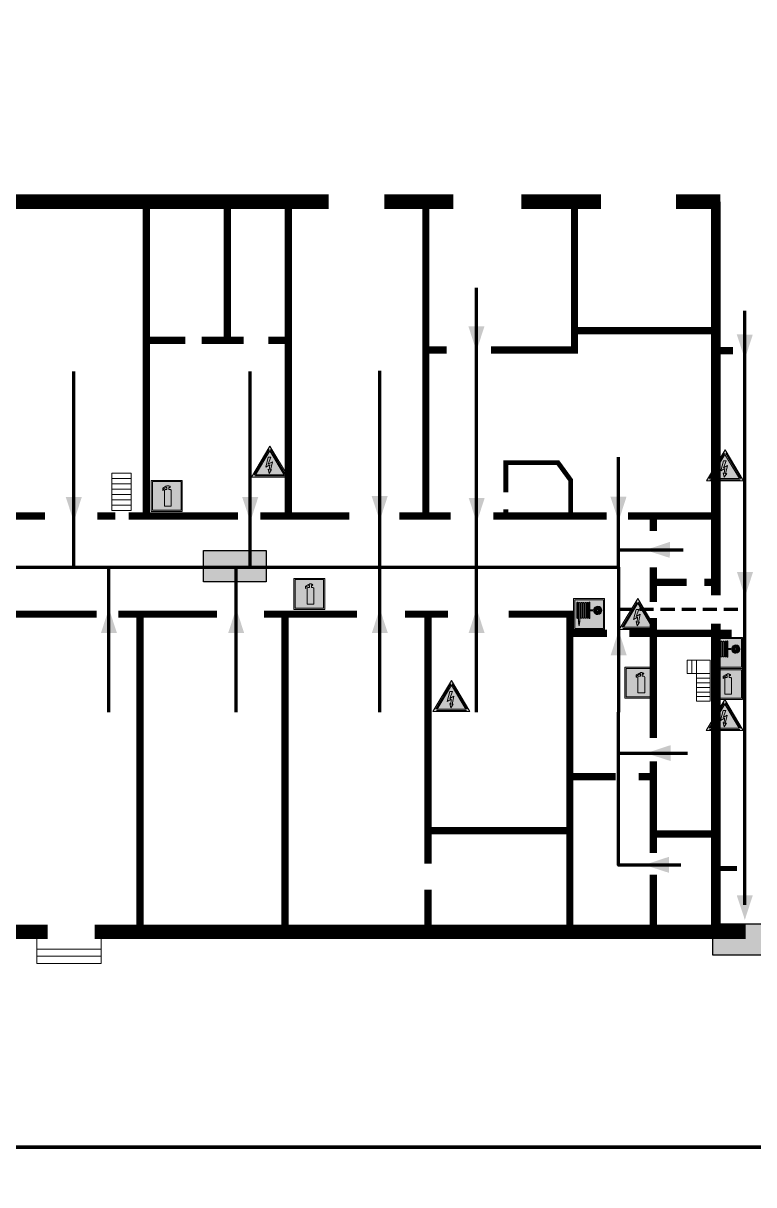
# Model space of a CAD drawing. Header units: millimetres. Extents: x 13114 to 67229, y 22859 to 38520.
# Drawn here: x 17356.8 to 17565, y 30883.4 to 31214.5 of the extents above; entities that cross this region are included whole.
import ezdxf

# ---------------------------------------------------------------- set-up
doc = ezdxf.new("R2010")
doc.units = ezdxf.units.MM
doc.linetypes.add('{ Wide Dash }', pattern=[12, 4, -2, 4, -2])
doc.layers.add('План_Штампы', color=7, linetype='Continuous')

# ---------------------------------------------------------------- blocks, each defined once
blk = doc.blocks.new('A$C7B4425F7')
at = {"true_color": 0xffffff}
blk.add_hatch(color=7, dxfattribs=at).paths.add_polyline_path([(0, 0), (-16, 0), (-16, -8), (0, -8)])
h = blk.add_hatch(color=126)
h.paths.add_polyline_path([(-0.2, -0.2), (-15.8, -0.2), (-15.8, -7.8), (-0.2, -7.8)])
h.paths.add_polyline_path([(-11.76, -2.03), (-11.76, -3.66), (-11.17, -3.66, -0.568275), (-11.17, -6.18), (-12.58, -6.18), (-12.58, -2.03)], flags=16)
h.paths.add_polyline_path([(-13.33, -4.12, -0.495768), (-13.59, -6.18), (-15.03, -6.18), (-15.03, -2.03), (-13.59, -2.03, -0.487973)], flags=16)
h.paths.add_polyline_path([(-10.25, -2.03), (-9.48, -2.03), (-9.48, -6.18), (-10.25, -6.18)], flags=16)
h.paths.add_polyline_path([(-13.84, -3.69), (-14.24, -3.69), (-14.24, -3.03), (-13.9, -3.03, -0.692621)], flags=0)
h.paths.add_polyline_path([(-9.15, -2.03), (-8.4, -2.03), (-8.04, -3.07), (-7.68, -2.03), (-6.93, -2.03), (-7.64, -4.1), (-6.93, -6.18), (-7.68, -6.18), (-8.04, -5.14), (-8.4, -6.18), (-9.15, -6.18), (-8.44, -4.1)], flags=16)
h.paths.add_polyline_path([(-11.76, -4.46), (-11.42, -4.46, -0.692621), (-11.36, -5.12), (-11.76, -5.12)], flags=0)
h.paths.add_polyline_path([(-13.9, -5.2), (-14.24, -5.2), (-14.24, -4.55), (-13.84, -4.55, -0.708038)], flags=0)
edge = h.paths.add_edge_path(flags=16)
edge.add_ellipse((-5.51, -4.08), major_axis=(0, 2.05), ratio=0.586184, start_angle=0, end_angle=360)
edge = h.paths.add_edge_path(flags=0)
edge.add_ellipse((-5.51, -4.08), major_axis=(0, 1.14), ratio=0.454828, start_angle=0, end_angle=360)
h.paths.add_polyline_path([(-4.13, -4.96, 0.377264), (-3.48, -4.52, 0.0555), (-3.16, -2.03), (-1.66, -2.03), (-1.66, -4.96), (-0.96, -4.96), (-0.96, -7.01), (-1.75, -7.01), (-1.75, -6.18), (-3.3, -6.18), (-3.3, -7.02), (-4.13, -7.02)], flags=16)
h.paths.add_polyline_path([(-2.73, -2.91), (-2.28, -2.91), (-2.28, -4.96), (-3.05, -4.96, 0.079136)], flags=0)
at = {"color": 126}
blk.add_lwpolyline([(-16, -8), (0, -8), (0, 0), (-16, 0)], close=True, dxfattribs=at)
blk = doc.blocks.new('A$C3AD82952')
at = {"true_color": 0xf5f5ff}
h = blk.add_hatch(color=7, dxfattribs=at)
h.dxf.hatch_style = 1
h.paths.add_polyline_path([(8.21, 8.73, 0.414214), (7.89, 9.05), (7.22, 9.05), (7.22, 9.92), (7.59, 9.92, 1), (7.57, 10.36), (7.22, 10.36), (7.22, 10.6), (6.43, 10.6), (6.43, 10.36), (6.01, 10.36), (4.74, 9.59), (4.74, 8.69), (4.98, 8.73), (4.98, 9.26), (6.12, 9.91), (6.43, 9.91), (6.43, 9.05), (5.76, 9.05, 0.414214), (5.44, 8.73), (5.44, 2.2), (8.21, 2.2)], flags=0)
h.paths.add_polyline_path([(12.8, 12.8), (0, 12.8), (0, 0), (12.8, 0)])
h.paths.add_polyline_path([(0.51, 12.29), (12.29, 12.29), (12.29, 0.51), (0.51, 0.51)], flags=16)
h.paths.add_polyline_path([(4.74, 9.59), (6.01, 10.36), (6.43, 10.36), (6.43, 10.6), (7.22, 10.6), (7.22, 10.36), (7.59, 10.36, -0.94586), (7.59, 9.92), (7.22, 9.92), (7.22, 9.05), (7.89, 9.05, -0.414214), (8.21, 8.73), (8.21, 2.2), (5.44, 2.2), (5.44, 8.73, -0.414214), (5.76, 9.05), (6.43, 9.05), (6.43, 9.91), (6.12, 9.91), (4.98, 9.26), (4.98, 8.73), (4.74, 8.69)], flags=0)
h = blk.add_hatch(color=242)
h.dxf.hatch_style = 1
h.paths.add_polyline_path([(12.29, 12.29), (0.51, 12.29), (0.51, 0.51), (12.29, 0.51)])
h.paths.add_polyline_path([(4.74, 8.69), (4.74, 9.59), (6.01, 10.36), (6.43, 10.36), (6.43, 10.6), (7.22, 10.6), (7.22, 10.36), (7.59, 10.36, -0.94586), (7.59, 9.92), (7.22, 9.92), (7.22, 9.05), (7.89, 9.05, -0.414214), (8.21, 8.73), (8.21, 2.2), (5.44, 2.2), (5.44, 8.73, -0.414214), (5.76, 9.05), (6.43, 9.05), (6.43, 9.91), (6.12, 9.91), (4.98, 9.26), (4.98, 8.73)], flags=16)
h = blk.add_hatch(color=7, dxfattribs=at)
h.dxf.hatch_style = 1
h.paths.add_polyline_path([(8.21, 8.73, 0.414214), (7.89, 9.05), (7.22, 9.05), (7.22, 9.92), (7.59, 9.92, 1), (7.57, 10.36), (7.22, 10.36), (7.22, 10.6), (6.43, 10.6), (6.43, 10.36), (6.01, 10.36), (4.74, 9.59), (4.74, 8.69), (4.98, 8.73), (4.98, 9.26), (6.12, 9.91), (6.43, 9.91), (6.43, 9.05), (5.76, 9.05, 0.414214), (5.44, 8.73), (5.44, 2.2), (8.21, 2.2)])
at = {"color": 242, "lineweight": 5}
for p, q in [((0, 0), (0, 12.8)), ((0, 12.8), (12.8, 12.8)), ((6.01, 10.36), (4.74, 9.59)), ((4.98, 9.26), (6.12, 9.91)), ((6.01, 10.36), (6.43, 10.36)), ((6.12, 9.91), (6.43, 9.91)), ((7.22, 10.6), (6.43, 10.6)), ((6.43, 10.6), (6.43, 10.36)), ((6.43, 9.91), (6.43, 9.05)), ((7.22, 10.36), (7.22, 10.6)), ((7.59, 10.36), (7.22, 10.36)), ((7.22, 9.05), (7.22, 9.92)), ((7.59, 9.92), (7.22, 9.92)), ((12.8, 0), (12.8, 12.8)), ((4.74, 9.59), (4.74, 8.69)), ((4.74, 8.69), (4.98, 8.73)), ((4.98, 8.73), (4.98, 9.26)), ((5.44, 2.2), (5.44, 8.73)), ((5.76, 9.05), (6.43, 9.05)), ((7.89, 9.05), (7.22, 9.05)), ((8.21, 2.2), (8.21, 8.73)), ((0, 0), (12.8, 0)), ((5.44, 2.2), (8.21, 2.2))]:
    blk.add_line(p, q, dxfattribs=at)
blk.add_lwpolyline([(0.51, 12.29), (12.29, 12.29), (12.29, 0.51), (0.51, 0.51)], close=True, dxfattribs=at)
for centre, radius, start, end in [((7.58, 10.14), 0.223, 273.1875, 86.8125), ((5.76, 8.73), 0.32, 90, 180), ((7.89, 8.73), 0.32, 0, 90)]:
    blk.add_arc(centre, radius, start, end, dxfattribs=at)
blk = doc.blocks.new('A$C3E6D3DDE')
at = {"lineweight": 5}
h = blk.add_hatch(color=40, dxfattribs=at)
h.paths.add_polyline_path([(24.1, 1.45), (16.46, -11.35), (31.74, -11.35)])
h.paths.add_polyline_path([(24.09, -0.46), (30.03, -10.41), (18.14, -10.41)], flags=16)
h.paths.add_polyline_path([(24.54, -3.08), (23.41, -6.02), (25.13, -5.01), (24.33, -8.5), (24.82, -8.27), (23.79, -9.86), (23.4, -8.04), (23.8, -8.43), (24.04, -6.29), (22.39, -7.25), (23.44, -3.08)], flags=0)
h = blk.add_hatch(color=256, dxfattribs=at)
h.paths.add_polyline_path([(24.37, 0.03, 0.567511), (23.82, 0.03), (17.59, -10.4, 0.582454), (17.86, -10.88), (30.32, -10.88, 0.582149), (30.6, -10.4)])
h.paths.add_polyline_path([(24.09, -0.46), (18.14, -10.41), (30.03, -10.41)], flags=16)
h.paths.add_polyline_path([(24.54, -3.08), (23.41, -6.02), (25.13, -5.01), (24.33, -8.5), (24.82, -8.27), (23.79, -9.86), (23.4, -8.04), (23.8, -8.43), (24.04, -6.29), (22.39, -7.25), (23.44, -3.08)], flags=0)
h = blk.add_hatch(color=40, dxfattribs=at)
h.paths.add_polyline_path([(24.09, -0.46), (18.14, -10.41), (30.03, -10.41)])
h.paths.add_polyline_path([(24.82, -8.27), (23.79, -9.86), (23.4, -8.04), (23.8, -8.43), (24.04, -6.29), (22.39, -7.25), (23.44, -3.08), (24.54, -3.08), (23.41, -6.02), (25.13, -5.01), (24.33, -8.5)], flags=16)
at = {"color": 40, "lineweight": 5}
for p, q in [((16.46, -11.35), (24.1, 1.45)), ((24.1, 1.45), (31.74, -11.35))]:
    blk.add_line(p, q, dxfattribs=at)
at = {"lineweight": 5}
for p, q in [((17.59, -10.4), (23.82, 0.03)), ((24.37, 0.03), (30.6, -10.4)), ((18.14, -10.41), (24.09, -0.46)), ((23.44, -3.08), (22.39, -7.25)), ((23.41, -6.02), (24.54, -3.08)), ((24.54, -3.08), (23.44, -3.08)), ((24.09, -0.46), (30.03, -10.41)), ((22.39, -7.25), (24.04, -6.29)), ((23.8, -8.43), (23.4, -8.04)), ((23.4, -8.04), (23.79, -9.86)), ((25.13, -5.01), (23.41, -6.02)), ((23.79, -9.86), (24.82, -8.27)), ((24.04, -6.29), (23.8, -8.43)), ((24.33, -8.5), (25.13, -5.01)), ((24.82, -8.27), (24.33, -8.5)), ((17.86, -10.88), (30.32, -10.88)), ((18.14, -10.41), (30.03, -10.41))]:
    blk.add_line(p, q, dxfattribs=at)
at = {"color": 50, "lineweight": 5}
blk.add_line((31.74, -11.35), (16.46, -11.35), dxfattribs=at)
blk = doc.blocks.new('A$C37112FD5')
at = {"true_color": 0xf5f5ff}
h = blk.add_hatch(color=7, dxfattribs=at)
h.dxf.hatch_style = 1
h.paths.add_polyline_path([(12.8, -7.4), (0, -7.4), (0, -20.2), (12.8, -20.2)])
h.paths.add_polyline_path([(12.29, -7.91), (12.29, -19.69), (0.51, -19.69), (0.51, -7.91)], flags=16)
h.paths.add_polyline_path([(4.98, -9.04, -0.42597), (5.17, -9.22), (5.17, -12.25), (5.17, -15.29, -0.432244), (4.98, -15.47), (4.83, -15.47, -0.42597), (4.64, -15.29), (4.64, -12.25), (4.64, -9.22, -0.432244), (4.83, -9.04)], flags=0)
h.paths.add_polyline_path([(4.28, -9.22), (4.28, -12.25), (4.28, -15.29, -0.432244), (4.09, -15.47), (3.94, -15.47, -0.42597), (3.75, -15.29), (3.75, -12.25), (3.75, -9.22, -0.432244), (3.94, -9.04), (4.09, -9.04, -0.42597)], flags=0)
h.paths.add_polyline_path([(5.72, -9.04), (5.87, -9.04, -0.42597), (6.06, -9.22), (6.06, -12.25), (6.06, -15.29, -0.432244), (5.87, -15.47), (5.72, -15.47, -0.42597), (5.53, -15.29), (5.53, -12.25), (5.53, -9.22, -0.432244)], flags=0)
h.paths.add_polyline_path([(6.42, -8.9), (6.5, -8.9, -0.42597), (6.69, -9.08), (6.69, -12.03), (8.21, -12.03, -15.824349), (8.21, -12.47), (6.69, -12.47), (6.69, -15.42, -0.432244), (6.5, -15.6), (6.42, -15.6)], flags=0)
h.paths.add_polyline_path([(3.39, -9.22), (3.39, -12.25), (3.39, -15.29, -0.432244), (3.2, -15.47), (3.05, -15.47, -0.42597), (2.85, -15.29), (2.85, -12.25), (2.85, -9.22, -0.432244), (3.05, -9.04), (3.2, -9.04, -0.42597)], flags=0)
h.paths.add_polyline_path([(2.5, -9.22), (2.5, -16.71), (1.96, -16.71), (1.96, -9.22, -0.432244), (2.15, -9.04), (2.31, -9.04, -0.42597)], flags=0)
h.paths.add_polyline_path([(1.61, -8.9), (1.61, -15.6), (1.57, -15.6, -0.42597), (1.37, -15.42), (1.37, -12.03), (1.37, -9.09, -0.432244), (1.57, -8.9)], flags=0)
h.paths.add_polyline_path([(9.76, -10.81), (9.76, -12.03), (8.49, -12.03, -0.336371)], flags=0)
h.paths.add_polyline_path([(8.49, -12.47), (9.76, -12.47), (9.76, -13.7, -0.336371)], flags=0)
h.paths.add_polyline_path([(10.11, -10.81, -0.336371), (11.38, -12.03), (10.11, -12.03)], flags=0)
h.paths.add_polyline_path([(10.11, -12.47), (11.38, -12.47, -0.336371), (10.11, -13.7)], flags=0)
h.paths.add_polyline_path([(2.5, -16.84), (2.5, -17.05), (1.97, -17.05), (1.97, -16.84)], flags=0)
h.paths.add_polyline_path([(2.5, -17.24, -0.033778), (2.24, -18.6, -0.033778), (1.97, -17.24)], flags=0)
h = blk.add_hatch(color=242)
h.dxf.hatch_style = 1
h.paths.add_polyline_path([(12.29, -7.91), (0.51, -7.91), (0.51, -19.69), (12.29, -19.69)])
h.paths.add_polyline_path([(6.42, -15.6), (6.42, -8.9), (6.5, -8.9, -0.42597), (6.69, -9.08), (6.69, -12.03), (8.21, -12.03, -15.824349), (8.21, -12.47), (6.69, -12.47), (6.69, -15.42, -0.432244), (6.5, -15.6)], flags=16)
h.paths.add_polyline_path([(5.87, -15.47), (5.72, -15.47, -0.42597), (5.53, -15.29), (5.53, -12.25), (5.53, -9.22, -0.432244), (5.72, -9.04), (5.87, -9.04, -0.42597), (6.06, -9.22), (6.06, -12.25), (6.06, -15.29, -0.432244)], flags=16)
h.paths.add_polyline_path([(4.98, -15.47), (4.83, -15.47, -0.42597), (4.64, -15.29), (4.64, -12.25), (4.64, -9.22, -0.432244), (4.83, -9.04), (4.98, -9.04, -0.42597), (5.17, -9.22), (5.17, -12.25), (5.17, -15.29, -0.432244)], flags=16)
h.paths.add_polyline_path([(4.09, -15.47), (3.94, -15.47, -0.42597), (3.75, -15.29), (3.75, -12.25), (3.75, -9.22, -0.432244), (3.94, -9.04), (4.09, -9.04, -0.42597), (4.28, -9.22), (4.28, -12.25), (4.28, -15.29, -0.432244)], flags=16)
h.paths.add_polyline_path([(3.2, -15.47), (3.05, -15.47, -0.42597), (2.85, -15.29), (2.85, -12.25), (2.85, -9.22, -0.432244), (3.05, -9.04), (3.2, -9.04, -0.42597), (3.39, -9.22), (3.39, -12.25), (3.39, -15.29, -0.432244)], flags=16)
h.paths.add_polyline_path([(2.5, -17.05), (1.97, -17.05), (1.97, -16.84), (2.5, -16.84)], flags=16)
h.paths.add_polyline_path([(2.5, -17.24, -0.033778), (2.24, -18.6, -0.033778), (1.97, -17.24)], flags=16)
h.paths.add_polyline_path([(2.5, -16.71), (1.96, -16.71), (1.96, -9.22, -0.432244), (2.15, -9.04), (2.31, -9.04, -0.42597), (2.5, -9.22)], flags=16)
h.paths.add_polyline_path([(1.61, -15.6), (1.57, -15.6, -0.42597), (1.37, -15.42), (1.37, -12.03), (1.37, -9.09, -0.432244), (1.57, -8.9), (1.61, -8.9)], flags=16)
h.paths.add_polyline_path([(8.49, -12.47), (9.76, -12.47), (9.76, -13.7, -0.336371)], flags=0)
h.paths.add_polyline_path([(10.11, -13.7), (10.11, -12.47), (11.38, -12.47, -0.336371)], flags=0)
h.paths.add_polyline_path([(8.49, -12.03, -0.336371), (9.76, -10.81), (9.76, -12.03)], flags=0)
h.paths.add_polyline_path([(10.11, -12.03), (10.11, -10.81, -0.336371), (11.38, -12.03)], flags=0)
h = blk.add_hatch(color=7, dxfattribs=at)
h.dxf.hatch_style = 1
h.paths.add_polyline_path([(1.61, -8.9), (1.57, -8.9, 0.432244), (1.37, -9.09), (1.37, -12.03), (1.37, -15.42, 0.42597), (1.57, -15.6), (1.61, -15.6)])
h.paths.add_polyline_path([(2.5, -9.22, 0.42597), (2.31, -9.04), (2.15, -9.04, 0.432244), (1.96, -9.22), (1.96, -16.71), (2.5, -16.71)])
h.paths.add_polyline_path([(2.5, -16.84), (1.97, -16.84), (1.97, -17.05), (2.5, -17.05)])
h.paths.add_polyline_path([(2.5, -17.24), (1.97, -17.24, 0.033778), (2.24, -18.6, 0.033778)])
h.paths.add_polyline_path([(3.39, -12.25), (3.39, -9.22, 0.42597), (3.2, -9.04), (3.05, -9.04, 0.432244), (2.85, -9.22), (2.85, -12.25), (2.85, -15.29, 0.42597), (3.05, -15.47), (3.2, -15.47, 0.432244), (3.39, -15.29)])
h.paths.add_polyline_path([(4.28, -12.25), (4.28, -9.22, 0.42597), (4.09, -9.04), (3.94, -9.04, 0.432244), (3.75, -9.22), (3.75, -12.25), (3.75, -15.29, 0.42597), (3.94, -15.47), (4.09, -15.47, 0.432244), (4.28, -15.29)])
h.paths.add_polyline_path([(5.17, -12.25), (5.17, -9.22, 0.42597), (4.98, -9.04), (4.83, -9.04, 0.432244), (4.64, -9.22), (4.64, -12.25), (4.64, -15.29, 0.42597), (4.83, -15.47), (4.98, -15.47, 0.432244), (5.17, -15.29)])
h.paths.add_polyline_path([(6.06, -12.25), (6.06, -9.22, 0.42597), (5.87, -9.04), (5.72, -9.04, 0.432244), (5.53, -9.22), (5.53, -12.25), (5.53, -15.29, 0.42597), (5.72, -15.47), (5.87, -15.47, 0.432244), (6.06, -15.29)])
h.paths.add_polyline_path([(6.69, -12.47), (8.21, -12.47, 15.824349), (8.21, -12.03), (6.69, -12.03), (6.69, -9.08, 0.42597), (6.5, -8.9), (6.42, -8.9), (6.42, -15.6), (6.5, -15.6, 0.432244), (6.69, -15.42)])
h.paths.add_polyline_path([(8.49, -12.47), (9.76, -12.47), (9.76, -13.7, -0.336371)], flags=16)
h.paths.add_polyline_path([(8.49, -12.03, -0.336371), (9.76, -10.81), (9.76, -12.03)], flags=16)
h.paths.add_polyline_path([(10.11, -12.47), (11.38, -12.47, -0.336371), (10.11, -13.7)], flags=16)
h.paths.add_polyline_path([(10.11, -12.03), (10.11, -10.81, -0.336371), (11.38, -12.03)], flags=16)
h = blk.add_hatch(color=242)
h.dxf.hatch_style = 1
h.paths.add_polyline_path([(9.76, -10.81, 0.336371), (8.49, -12.03), (9.76, -12.03)])
h.paths.add_polyline_path([(10.11, -10.81), (10.11, -12.03), (11.38, -12.03, 0.336371)])
h.paths.add_polyline_path([(11.38, -12.47), (10.11, -12.47), (10.11, -13.7, 0.336371)])
h.paths.add_polyline_path([(9.76, -12.47), (8.49, -12.47, 0.336371), (9.76, -13.7)])
at = {"color": 242, "lineweight": 5}
for p, q in [((0, -20.2), (0, -7.4)), ((0, -7.4), (12.8, -7.4)), ((1.37, -12.03), (1.37, -9.08)), ((1.57, -8.9), (1.61, -8.9)), ((1.61, -8.9), (1.61, -15.6)), ((1.96, -16.71), (1.96, -9.22)), ((2.15, -9.04), (2.31, -9.04)), ((2.5, -16.71), (2.5, -9.22)), ((2.85, -12.25), (2.85, -9.22)), ((3.05, -9.04), (3.2, -9.04)), ((3.39, -12.25), (3.39, -9.22)), ((3.75, -12.25), (3.75, -9.22)), ((3.94, -9.04), (4.09, -9.04)), ((4.28, -12.25), (4.28, -9.22)), ((4.64, -12.25), (4.64, -9.22)), ((4.83, -9.04), (4.98, -9.04)), ((5.17, -12.25), (5.17, -9.22)), ((5.53, -12.25), (5.53, -9.22)), ((5.72, -9.04), (5.87, -9.04)), ((6.06, -12.25), (6.06, -9.22)), ((6.42, -8.9), (6.42, -15.6)), ((6.5, -8.9), (6.42, -8.9)), ((6.69, -12.03), (6.69, -9.08)), ((12.8, -20.2), (12.8, -7.4)), ((1.37, -12.03), (1.37, -15.42)), ((2.85, -12.25), (2.85, -15.29)), ((3.39, -12.25), (3.39, -15.29)), ((3.75, -12.25), (3.75, -15.29)), ((4.28, -12.25), (4.28, -15.29)), ((4.64, -12.25), (4.64, -15.29)), ((5.17, -12.25), (5.17, -15.29)), ((5.53, -12.25), (5.53, -15.29)), ((6.06, -12.25), (6.06, -15.29)), ((8.21, -12.03), (6.69, -12.03)), ((8.21, -12.47), (6.69, -12.47)), ((6.69, -12.47), (6.69, -15.42)), ((9.76, -12.03), (8.49, -12.03)), ((9.76, -12.47), (8.49, -12.47)), ((9.76, -10.81), (9.76, -12.03)), ((9.76, -12.47), (9.76, -13.7)), ((10.11, -10.81), (10.11, -12.03)), ((11.38, -12.03), (10.11, -12.03)), ((11.38, -12.47), (10.11, -12.47)), ((10.11, -12.47), (10.11, -13.7)), ((1.57, -15.6), (1.61, -15.6)), ((1.96, -16.71), (2.5, -16.71)), ((1.97, -16.84), (2.5, -16.84)), ((1.97, -17.05), (1.97, -16.84)), ((2.5, -17.05), (1.97, -17.05)), ((1.97, -17.24), (2.5, -17.24)), ((2.5, -16.84), (2.5, -17.05)), ((3.05, -15.47), (3.2, -15.47)), ((3.94, -15.47), (4.09, -15.47)), ((4.83, -15.47), (4.98, -15.47)), ((5.72, -15.47), (5.87, -15.47)), ((6.42, -15.6), (6.5, -15.6)), ((0, -20.2), (12.8, -20.2))]:
    blk.add_line(p, q, dxfattribs=at)
blk.add_lwpolyline([(0.51, -7.91), (12.29, -7.91), (12.29, -19.69), (0.51, -19.69)], close=True, dxfattribs=at)
for centre, radius, start, end in [((1.56, -9.09), 0.182, 87.1027, 180.6071), ((2.15, -9.22), 0.182, 87.1027, 180.6071), ((2.32, -9.22), 0.182, 359.3929, 92.8973), ((3.04, -9.22), 0.182, 87.1027, 180.6071), ((3.21, -9.22), 0.182, 359.3929, 92.8973), ((3.93, -9.22), 0.182, 87.1027, 180.6071), ((4.1, -9.22), 0.182, 359.3929, 92.8973), ((4.82, -9.22), 0.182, 87.1027, 180.6071), ((4.99, -9.22), 0.182, 359.3929, 92.8973), ((5.71, -9.22), 0.182, 87.1027, 180.6071), ((5.88, -9.22), 0.182, 359.3929, 92.8973), ((6.51, -9.09), 0.182, 359.3929, 92.8973), ((9.93, -12.25), 1.74, 187.2319, 172.7681), ((9.93, -12.25), 1.46, 96.9927, 171.3585), ((9.93, -12.25), 1.46, 188.6415, 263.0073), ((9.93, -12.25), 1.46, 8.6415, 83.0073), ((9.93, -12.25), 1.46, 276.9927, 351.3585), ((1.56, -15.42), 0.182, 179.3929, 272.8973), ((12.17, -15.98), 10.27, 187.041, 194.7793), ((-7.7, -15.98), 10.27, 345.2207, 352.959), ((3.04, -15.29), 0.182, 179.3929, 272.8973), ((3.21, -15.29), 0.182, 267.1027, 0.6071), ((3.93, -15.29), 0.182, 179.3929, 272.8973), ((4.1, -15.29), 0.182, 267.1027, 0.6071), ((4.82, -15.29), 0.182, 179.3929, 272.8973), ((4.99, -15.29), 0.182, 267.1027, 0.6071), ((5.71, -15.29), 0.182, 179.3929, 272.8973), ((5.88, -15.29), 0.182, 267.1027, 0.6071), ((6.51, -15.42), 0.182, 267.1027, 0.6071)]:
    blk.add_arc(centre, radius, start, end, dxfattribs=at)
blk = doc.blocks.new('A$C32E8229D')
at = {"true_color": 0xffffff}
blk.add_hatch(color=7, dxfattribs=at).paths.add_polyline_path([(0, 0), (0, -8), (16, -8), (16, 0)])
h = blk.add_hatch(color=126)
h.paths.add_polyline_path([(0.2, -0.2), (15.8, -0.2), (15.8, -7.8), (0.2, -7.8)])
h.paths.add_polyline_path([(13.49, -2.05), (12.08, -2.05), (11.37, -2.63, 0.162397), (11.29, -2.84), (11.29, -3.63), (10.35, -3.63), (10.35, -4.05), (11.68, -4.05), (11.68, -3.48), (12.26, -4.28), (11.29, -5.1), (11.29, -6.78), (11.85, -6.78), (11.85, -5.44), (12.8, -4.64), (12.8, -5.94), (14.46, -5.94), (14.46, -5.39), (13.45, -5.39), (13.45, -3.97), (12.46, -2.59), (13.15, -2.59), (13.69, -3.34), (14.18, -3)], flags=16)
h.paths.add_polyline_path([(10.74, -1.82, 1), (11.8, -1.82, 1)], flags=16)
h.paths.add_polyline_path([(9.39, -3.59), (5.99, -3.59), (6.56, -3.03), (5.91, -3.03), (5.1, -3.83), (5.91, -4.64), (6.56, -4.64), (5.99, -4.09), (9.39, -4.09)], flags=16)
h.paths.add_polyline_path([(4.29, -1.08), (1.72, -1.08), (1.72, -6.6), (4.29, -6.6)], flags=16)
at = {"color": 126}
blk.add_lwpolyline([(16, -8), (0, -8), (0, 0), (16, 0)], close=True, dxfattribs=at)

msp = doc.modelspace()

# ---------------------------------------------------------------- linework, layer by layer
at = {"color": 1, "lineweight": 100}
for points in [[(17158.64, 31289.13), (17758.64, 31289.13), (17758.64, 30894.13), (17158.64, 30894.13)], [(17158.64, 30894.13), (17758.64, 30894.13), (17758.64, 30499.13), (17158.64, 30499.13)]]:
    msp.add_lwpolyline(points, close=True, dxfattribs=at)
at = {"lineweight": 0}
for points, const_width in [([(17342.23, 31163.57), (17443.88, 31163.57)], 4.14), ([(17459.75, 31163.57), (17479.38, 31163.57)], 4.14), ([(17498.72, 31163.57), (17521.52, 31163.57)], 4.14), ([(17542.88, 31163.57), (17555.52, 31163.57)], 4.14), ([(17554.22, 31163.57), (17554.22, 31051.43)], 2.76), ([(17391.89, 31073.98), (17391.89, 31162.79), (17391.89, 31124.06), (17403.04, 31124.06)], 2.07), ([(17414.95, 31124.06), (17414.95, 31161.96)], 2.07), ([(17426.63, 31124.06), (17432.36, 31124.06), (17432.36, 31161.74), (17432.36, 31073.98)], 2.07), ([(17471.54, 31163.41), (17471.54, 31073.98)], 2.07), ([(17490.08, 31121.29), (17513.92, 31121.29), (17513.92, 31163.41), (17513.92, 31126.8), (17554.22, 31126.8)], 2.07), ([(17407.67, 31124.06), (17419.58, 31124.06)], 2.07), ([(17471.54, 31121.29), (17477.5, 31121.29)], 2.07), ([(17559.05, 31121.1), (17555.07, 31121.1)], 2.07), ([(17494.36, 31080.75), (17494.36, 31089.18), (17509.21, 31089.18), (17512.82, 31084.23), (17512.82, 31074.34)], 1.38), ([(17494.36, 31073.97), (17494.36, 31075.93)], 1.38), ([(17351.93, 31073.98), (17363, 31073.98)], 2.07), ([(17377.89, 31073.98), (17383.02, 31073.98)], 2.07), ([(17386.88, 31073.98), (17417.99, 31073.98)], 2.07), ([(17424.34, 31073.98), (17449.71, 31073.98)], 2.07), ([(17464.01, 31073.98), (17478.58, 31073.98)], 2.07), ([(17490.82, 31073.98), (17523.06, 31073.98)], 2.07), ([(17529.19, 31073.98), (17554.22, 31073.98)], 2.07), ([(17536.36, 31073.98), (17536.36, 31069.69)], 2.07), ([(17536.36, 31059.36), (17536.36, 31049.45)], 2.07), ([(17536.36, 31055.09), (17545.89, 31055.09)], 2.07), ([(17554.22, 31055.09), (17550.94, 31055.09)], 2.07), ([(17309.12, 31046.02), (17377.77, 31046.02)], 2.07), ([(17383.94, 31046.02), (17412.06, 31046.02)], 2.07), ([(17390.11, 31046.02), (17390.11, 30955.46)], 2.07), ([(17425.44, 31046.02), (17451.92, 31046.02)], 2.07), ([(17431.4, 31046.02), (17431.4, 30954.6)], 2.07), ([(17465.58, 31046.02), (17477.83, 31046.02)], 2.07), ([(17472.14, 31046.02), (17472.14, 30974.87)], 2.07), ([(17495.16, 31046.02), (17512.59, 31046.02), (17512.59, 30956.38)], 2.07), ([(17536.36, 31044.92), (17536.36, 31010.72)], 2.07), ([(17554.22, 31043.3), (17554.22, 30956.86)], 2.76), ([(17512.59, 31040.53), (17523.18, 31040.53)], 2.07), ([(17529.56, 31040.53), (17558.67, 31040.53)], 2.07), ([(17536.36, 31004.05), (17536.36, 30977.94)], 2.07), ([(17512.59, 30999.68), (17525.65, 30999.68)], 2.07), ([(17536.36, 30999.68), (17532.2, 30999.68)], 2.07), ([(17472.14, 30984.33), (17512.59, 30984.33)], 2.07), ([(17536.36, 30983.32), (17554.25, 30983.32)], 2.07), ([(17536.36, 30971.81), (17536.36, 30955.31)], 2.07), ([(17554.44, 30973.54), (17560.26, 30973.54)], 1.38), ([(17472.14, 30967.53), (17472.14, 30956.17)], 2.07), ([(17363.8, 30955.45), (17320.88, 30955.45)], 4.14), ([(17562.68, 30955.45), (17377.13, 30955.45)], 4.14)]:
    msp.add_lwpolyline(points, dxfattribs=dict(at, const_width=const_width))
at = {"color": 126, "lineweight": 100, "true_color": 0x008754}
for points in [[(17486.01, 31018.11), (17486.01, 31139.04)], [(17562.46, 30963.14), (17562.46, 31132.49)], [(17371.22, 31059.43), (17371.22, 31115.18)], [(17421.52, 31059.43), (17421.52, 31115.18)], [(17458.42, 31018.11), (17458.42, 31115.33)], [(17526.47, 31059.43), (17526.47, 31090.74)], [(17544.87, 31064.29), (17526.47, 31064.29)], [(17212.51, 31059.43), (17526.47, 31059.43), (17526.47, 31018.11)], [(17381.21, 31018.11), (17381.21, 31059.43)], [(17417.48, 31018.11), (17417.48, 31059.43)], [(17544.25, 30974.51), (17526.47, 30974.51), (17526.47, 31018.11)], [(17526.47, 31006.41), (17546.13, 31006.41)]]:
    msp.add_lwpolyline(points, dxfattribs=at)
at = {"lineweight": 0}
for points in [[(17382.02, 31084.65), (17387.53, 31084.65), (17387.53, 31086.17), (17382.02, 31086.17)], [(17382.02, 31083.13), (17387.53, 31083.13), (17387.53, 31084.65), (17382.02, 31084.65)], [(17382.02, 31081.61), (17387.53, 31081.61), (17387.53, 31083.13), (17382.02, 31083.13)], [(17382.02, 31080.09), (17387.53, 31080.09), (17387.53, 31081.61), (17382.02, 31081.61)], [(17382.02, 31078.57), (17387.53, 31078.57), (17387.53, 31080.09), (17382.02, 31080.09)], [(17382.02, 31077.06), (17387.53, 31077.06), (17387.53, 31078.57), (17382.02, 31078.57)], [(17382.02, 31075.54), (17387.53, 31075.54), (17387.53, 31077.06), (17382.02, 31077.06)], [(17546.02, 31032.94), (17546.02, 31029.1), (17547.33, 31029.1), (17547.33, 31032.94)], [(17547.33, 31032.94), (17547.33, 31029.1), (17548.65, 31029.1), (17548.65, 31032.94)], [(17548.71, 31027.78), (17552.54, 31027.78), (17552.54, 31029.1), (17548.71, 31029.1)], [(17548.71, 31026.47), (17552.54, 31026.47), (17552.54, 31027.78), (17548.71, 31027.78)], [(17548.71, 31025.15), (17552.54, 31025.15), (17552.54, 31026.47), (17548.71, 31026.47)], [(17548.71, 31023.83), (17552.54, 31023.83), (17552.54, 31025.15), (17548.71, 31025.15)], [(17548.71, 31022.52), (17552.54, 31022.52), (17552.54, 31023.83), (17548.71, 31023.83)], [(17548.71, 31021.2), (17552.54, 31021.2), (17552.54, 31022.52), (17548.71, 31022.52)], [(17360.64, 30948.5), (17379.04, 30948.5), (17379.04, 30950.57), (17360.64, 30950.57)], [(17360.64, 30946.44), (17379.04, 30946.44), (17379.04, 30948.5), (17360.64, 30948.5)]]:
    msp.add_lwpolyline(points, close=True, dxfattribs=at)
at = {"color": 126, "linetype": '{ Wide Dash }', "lineweight": 100, "true_color": 0x008754}
msp.add_lwpolyline([(17526.47, 31047.44), (17562.18, 31047.44)], dxfattribs=at)
at = {"lineweight": 0}
for points in [[(17552.54, 31029.1), (17552.54, 31032.94), (17548.65, 31032.94)], [(17360.64, 30946.44), (17360.64, 30956.57)], [(17379.04, 30946.44), (17379.04, 30955.1)]]:
    msp.add_lwpolyline(points, dxfattribs=at)
at = {"layer": 'План_Штампы', "color": 126, "true_color": 0x008754}
for points in [[(17483.68, 31128.03), (17488.24, 31128.02), (17485.98, 31121.02)], [(17560.17, 31125.74), (17564.74, 31125.72), (17562.47, 31118.72)], [(17368.92, 31079.38), (17373.48, 31079.37), (17371.22, 31072.37)], [(17419.21, 31079.38), (17423.78, 31079.37), (17421.52, 31072.37)], [(17456.11, 31079.67), (17460.68, 31079.66), (17458.41, 31072.65)], [(17483.76, 31079.16), (17488.32, 31079.15), (17486.06, 31072.15)], [(17524.17, 31079.48), (17528.74, 31079.47), (17526.47, 31072.46)], [(17541.1, 31066.61), (17541.09, 31062.05), (17534.09, 31064.31)], [(17560.23, 31058.01), (17564.79, 31057.99), (17562.53, 31050.99)], [(17383.52, 31040.62), (17378.95, 31040.63), (17381.21, 31047.63)], [(17419.78, 31040.62), (17415.22, 31040.63), (17417.48, 31047.63)], [(17460.72, 31040.62), (17456.16, 31040.63), (17458.42, 31047.63)], [(17488.31, 31040.62), (17483.75, 31040.63), (17486.01, 31047.63)], [(17528.8, 31034.31), (17524.24, 31034.32), (17526.5, 31041.32)], [(17541.36, 31008.7), (17541.35, 31004.13), (17534.35, 31006.39)], [(17540.83, 30976.85), (17540.82, 30972.29), (17533.81, 30974.55)], [(17560.17, 30965.88), (17564.73, 30965.87), (17562.47, 30958.87)]]:
    msp.add_solid(points, dxfattribs=at)

# ---------------------------------------------------------------- block references
for name, p, xscale, yscale, zscale in [('A$C3E6D3DDE', (17410.48, 31092.91), 0.6900000000000001, 0.6900000000000001, 0.6900000000000001), ('A$C3E6D3DDE', (17540.19, 31091.86), 0.6900000000000001, 0.6900000000000001, 0.6900000000000001), ('A$C3AD82952', (17393.3, 31075.31), 0.6900000000000001, 0.6900000000000001, 0.6900000000000001), ('A$C3AD82952', (17433.94, 31047.37), 0.6900000000000001, 0.6900000000000001, 0.6900000000000001), ('A$C37112FD5', (17513.68, 31055.56), 0.6899982341006398, 0.6899982341006398, 0.6899982341006398), ('A$C3E6D3DDE', (17515.33, 31049.46), 0.6900000000000001, 0.6900000000000001, 0.6900000000000001), ('A$C37112FD5', (17553.01, 31044.51), 0.6899982341006398, 0.6899982341006398, 0.6899982341006398), ('A$C3AD82952', (17528.26, 31022.08), 0.6900000000000001, 0.6900000000000001, 0.6900000000000001), ('A$C3AD82952', (17553.01, 31021.71), 0.6900000000000001, 0.6900000000000001, 0.6900000000000001), ('A$C3E6D3DDE', (17462.22, 31026.09), 0.6900000000000001, 0.6900000000000001, 0.6900000000000001), ('A$C3E6D3DDE', (17540.12, 31020.69), 0.6900000000000001, 0.6900000000000001, 0.6900000000000001)]:
    msp.add_blockref(name, p, dxfattribs=dict(xscale=xscale, yscale=yscale, zscale=zscale))
at = {"layer": 'План_Штампы', "color": 126, "true_color": 0x008754, "xscale": 1.117812020016385, "yscale": 1.117812020016385, "zscale": 1.117812020016385, "rotation": 359.9978653237145}
msp.add_blockref('A$C32E8229D', (17408.15, 31064.14), dxfattribs=at)
at = {"layer": 'План_Штампы', "xscale": 1.104, "yscale": 1.104, "zscale": 1.104}
msp.add_blockref('A$C7B4425F7', (17570.88, 30957.7), dxfattribs=at)

doc.saveas('drawing.dxf')
